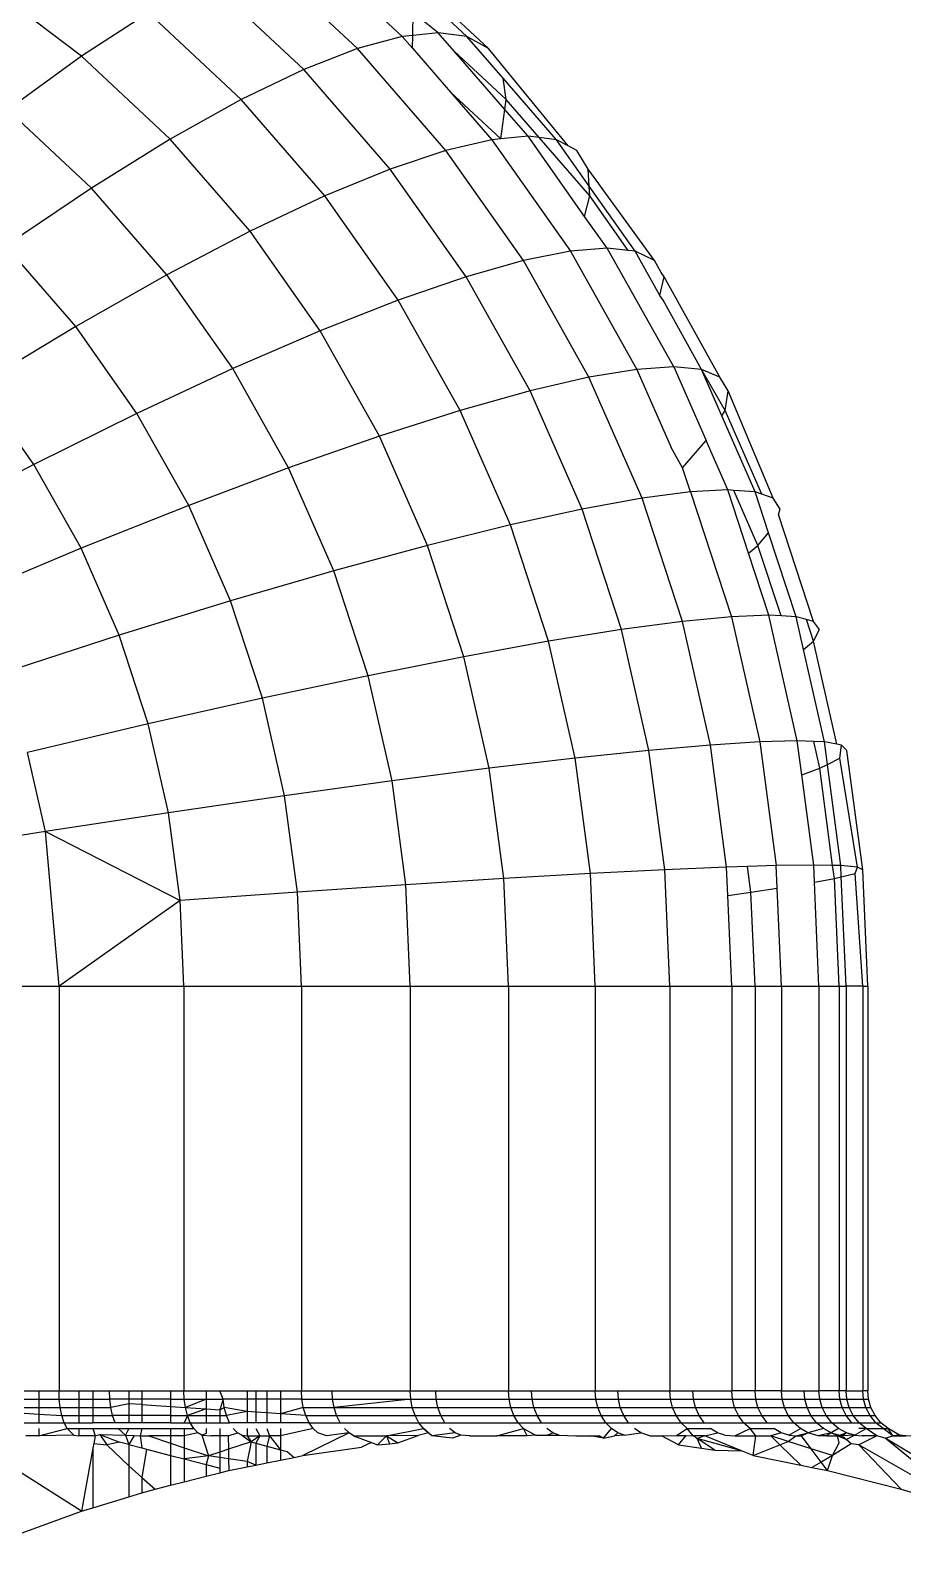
# Model space of a CAD drawing. Header units: millimetres. Extents: x 153 to 4750, y 92 to 3343.
# Drawn here: x 867.73 to 872.57, y 1085.9 to 1094.43 of the extents above; entities that cross this region are included whole.
import ezdxf

# ---------------------------------------------------------------- set-up
doc = ezdxf.new("R2010")
doc.units = ezdxf.units.MM

msp = doc.modelspace()

# ---------------------------------------------------------------- linework, layer by layer
for p, q in [((869.5429, 1094.3304), (868.997, 1094.841)), ((869.3022, 1094.8555), (869.7919, 1094.3974)), ((870.2711, 1094.3304), (869.7252, 1094.841)), ((869.2445, 1094.2142), (868.7107, 1094.7135)), ((870.1514, 1094.3974), (869.8088, 1094.718)), ((868.0092, 1094.2878), (867.4757, 1094.6918)), ((868.3807, 1094.5294), (868.0092, 1094.2878)), ((868.8969, 1094.0465), (868.3807, 1094.5294)), ((869.8503, 1094.4037), (869.8538, 1094.5294)), ((869.9923, 1094.4189), (869.8538, 1094.5294)), ((869.7919, 1094.3974), (869.5429, 1094.3304)), ((869.8503, 1094.4037), (869.7919, 1094.3974)), ((869.7919, 1094.3974), (869.8484, 1094.3324)), ((869.8484, 1094.3324), (869.8503, 1094.4037)), ((869.9923, 1094.4189), (869.8503, 1094.4037)), ((870.1514, 1094.3974), (869.9923, 1094.4189)), ((870.0809, 1094.317), (869.9923, 1094.4189)), ((870.2711, 1094.3304), (870.1514, 1094.3974)), ((870.3526, 1094.1659), (870.1514, 1094.3974)), ((868.0092, 1094.2878), (867.5996, 1093.9891)), ((868.5023, 1093.8264), (868.0092, 1094.2878)), ((869.5429, 1094.3304), (869.2445, 1094.2142)), ((870.0351, 1093.7639), (869.5429, 1094.3304)), ((869.8484, 1094.3324), (870.0607, 1094.088)), ((870.3627, 1093.9926), (870.0809, 1094.317)), ((870.37, 1094.0465), (870.0809, 1094.317)), ((870.7144, 1093.7897), (870.2711, 1094.3304)), ((869.2445, 1094.2142), (868.8969, 1094.0465)), ((869.7257, 1093.6603), (869.2445, 1094.2142)), ((870.37, 1094.0465), (870.3526, 1094.1659)), ((870.6499, 1093.8237), (870.3526, 1094.1659)), ((868.8969, 1094.0465), (868.5023, 1093.8264)), ((869.3623, 1093.5109), (868.8969, 1094.0465)), ((870.3406, 1093.8285), (870.0607, 1094.088)), ((870.0607, 1094.088), (870.2904, 1093.8237)), ((870.3627, 1093.9926), (870.37, 1094.0465)), ((870.5534, 1093.8355), (870.37, 1094.0465)), ((868.0643, 1093.5544), (867.5996, 1093.9891)), ((870.3406, 1093.8285), (870.3627, 1093.9926)), ((870.4928, 1093.8428), (870.3627, 1093.9926)), ((868.5023, 1093.8264), (868.0643, 1093.5544)), ((868.9469, 1093.3147), (868.5023, 1093.8264)), ((870.0351, 1093.7639), (869.7257, 1093.6603)), ((870.2904, 1093.8237), (870.0351, 1093.7639)), ((870.4661, 1093.1512), (870.0351, 1093.7639)), ((870.3406, 1093.8285), (870.2904, 1093.8237)), ((870.2904, 1093.8237), (870.7269, 1093.2031)), ((870.4928, 1093.8428), (870.3406, 1093.8285)), ((870.8062, 1093.3974), (870.4928, 1093.8428)), ((870.5534, 1093.8355), (870.4928, 1093.8428)), ((870.6499, 1093.8237), (870.5534, 1093.8355)), ((870.8354, 1093.5109), (870.5534, 1093.8355)), ((870.8323, 1093.5645), (870.6499, 1093.8237)), ((870.7144, 1093.7897), (870.6499, 1093.8237)), ((870.7632, 1093.7639), (870.7144, 1093.7897)), ((870.8268, 1093.6603), (870.7632, 1093.7639)), ((869.7257, 1093.6603), (869.3623, 1093.5109)), ((870.1471, 1093.0612), (869.7257, 1093.6603)), ((871.1943, 1093.1512), (870.8268, 1093.6603)), ((870.8323, 1093.5645), (870.8268, 1093.6603)), ((868.0643, 1093.5544), (867.5881, 1093.2328)), ((868.4832, 1093.0723), (868.0643, 1093.5544)), ((869.3623, 1093.5109), (868.9469, 1093.3147)), ((869.7699, 1092.9315), (869.3623, 1093.5109)), ((870.8062, 1093.3974), (870.8354, 1093.5109)), ((871.0865, 1093.2031), (870.8323, 1093.5645)), ((870.8354, 1093.5109), (870.8323, 1093.5645)), ((871.0491, 1093.2071), (870.8354, 1093.5109)), ((870.9312, 1093.2197), (870.8062, 1093.3974)), ((868.9469, 1093.3147), (868.4832, 1093.0723)), ((869.3363, 1092.7612), (868.9469, 1093.3147)), ((867.9767, 1092.7856), (867.5881, 1093.2328)), ((870.7269, 1093.2031), (870.4661, 1093.1512)), ((870.9312, 1093.2197), (870.7269, 1093.2031)), ((870.7269, 1093.2031), (871.0961, 1092.5464)), ((871.3019, 1092.5603), (870.9312, 1093.2197)), ((871.0491, 1093.2071), (870.9312, 1093.2197)), ((871.0865, 1093.2031), (871.0491, 1093.2071)), ((871.1943, 1093.1512), (871.0865, 1093.2031)), ((871.2243, 1092.958), (871.0865, 1093.2031)), ((870.4661, 1093.1512), (870.1471, 1093.0612)), ((870.8306, 1092.5028), (870.4661, 1093.1512)), ((871.2313, 1093.0852), (871.1943, 1093.1512)), ((871.2482, 1093.0612), (871.2313, 1093.0852)), ((868.4832, 1093.0723), (867.9767, 1092.7856)), ((868.8501, 1092.5507), (868.4832, 1093.0723)), ((870.1471, 1093.0612), (869.7699, 1092.9315)), ((870.5035, 1092.4273), (870.1471, 1093.0612)), ((871.2243, 1092.958), (871.2482, 1093.0612)), ((871.5588, 1092.5028), (871.2482, 1093.0612)), ((869.7699, 1092.9315), (869.3363, 1092.7612)), ((870.1146, 1092.3185), (869.7699, 1092.9315)), ((871.2429, 1092.9315), (871.2243, 1092.958)), ((871.4557, 1092.5464), (871.2429, 1092.9315)), ((867.9767, 1092.7856), (867.4344, 1092.4583)), ((868.317, 1092.3018), (867.9767, 1092.7856)), ((869.3363, 1092.7612), (868.8501, 1092.5507)), ((869.6656, 1092.1755), (869.3363, 1092.7612)), ((868.8501, 1092.5507), (868.317, 1092.3018)), ((869.1604, 1091.9988), (868.8501, 1092.5507)), ((870.8306, 1092.5028), (870.5035, 1092.4273)), ((871.0961, 1092.5464), (870.8306, 1092.5028)), ((871.1256, 1091.8302), (870.8306, 1092.5028)), ((871.3019, 1092.5603), (871.0961, 1092.5464)), ((871.0961, 1092.5464), (871.287, 1092.1113)), ((871.4557, 1092.5464), (871.3019, 1092.5603)), ((871.3019, 1092.5603), (871.4817, 1092.1503)), ((871.5588, 1092.5028), (871.4557, 1092.5464)), ((871.5693, 1092.2873), (871.4557, 1092.5464)), ((871.5876, 1092.3185), (871.4557, 1092.5464)), ((871.6046, 1092.4273), (871.5588, 1092.5028)), ((867.7443, 1092.0176), (867.4344, 1092.4583)), ((870.5035, 1092.4273), (870.1146, 1092.3185)), ((870.7919, 1091.7697), (870.5035, 1092.4273)), ((871.5876, 1092.3185), (871.6046, 1092.4273)), ((871.8538, 1091.8302), (871.6046, 1092.4273)), ((870.1146, 1092.3185), (869.6656, 1092.1755)), ((870.3935, 1091.6825), (870.1146, 1092.3185)), ((871.5693, 1092.2873), (871.5876, 1092.3185)), ((871.7923, 1091.8519), (871.5876, 1092.3185)), ((868.317, 1092.3018), (867.7443, 1092.0176)), ((868.6048, 1091.7899), (868.317, 1092.3018)), ((871.7545, 1091.8651), (871.5693, 1092.2873)), ((869.6656, 1092.1755), (869.1604, 1091.9988)), ((869.9321, 1091.5679), (869.6656, 1092.1755)), ((871.3502, 1091.9988), (871.4817, 1092.1503)), ((871.6019, 1091.8763), (871.4817, 1092.1503)), ((871.3502, 1091.9988), (871.287, 1092.1113)), ((867.7443, 1092.0176), (867.1411, 1091.7024)), ((868.0065, 1091.5514), (867.7443, 1092.0176)), ((869.1604, 1091.9988), (868.6048, 1091.7899)), ((869.4115, 1091.4263), (869.1604, 1091.9988)), ((871.3949, 1091.8651), (871.3502, 1091.9988)), ((871.1256, 1091.8302), (870.7919, 1091.7697)), ((871.3949, 1091.8651), (871.1256, 1091.8302)), ((871.3503, 1091.1448), (871.1256, 1091.8302)), ((871.6019, 1091.8763), (871.3949, 1091.8651)), ((871.3949, 1091.8651), (871.6225, 1091.1709)), ((871.7175, 1091.5238), (871.6019, 1091.8763)), ((871.6359, 1091.8738), (871.6019, 1091.8763)), ((871.7701, 1091.5679), (871.6359, 1091.8738)), ((871.7545, 1091.8651), (871.6359, 1091.8738)), ((871.829, 1091.6379), (871.7545, 1091.8651)), ((871.7923, 1091.8519), (871.7545, 1091.8651)), ((871.8538, 1091.8302), (871.7923, 1091.8519)), ((871.893, 1091.7697), (871.8538, 1091.8302)), ((868.6048, 1091.7899), (868.0065, 1091.5514)), ((868.8377, 1091.2589), (868.6048, 1091.7899)), ((870.7919, 1091.7697), (870.3935, 1091.6825)), ((871.0116, 1091.0996), (870.7919, 1091.7697)), ((871.8837, 1091.739), (871.893, 1091.7697)), ((872.0785, 1091.1448), (871.8837, 1091.739)), ((870.3935, 1091.6825), (869.9321, 1091.5679)), ((870.606, 1091.0344), (870.3935, 1091.6825)), ((871.7701, 1091.5679), (871.829, 1091.6379)), ((871.9821, 1091.1709), (871.829, 1091.6379)), ((868.0065, 1091.5514), (867.3748, 1091.2868)), ((868.2186, 1091.0677), (868.0065, 1091.5514)), ((869.9321, 1091.5679), (869.4115, 1091.4263)), ((870.1351, 1090.9487), (869.9321, 1091.5679)), ((871.7175, 1091.5238), (871.7701, 1091.5679)), ((871.8987, 1091.1755), (871.7701, 1091.5679)), ((871.8304, 1091.1793), (871.7175, 1091.5238)), ((869.4115, 1091.4263), (868.8377, 1091.2589)), ((869.6027, 1090.8429), (869.4115, 1091.4263)), ((868.8377, 1091.2589), (868.2186, 1091.0677)), ((869.0151, 1090.7177), (868.8377, 1091.2589)), ((871.3503, 1091.1448), (871.0116, 1091.0996)), ((871.6225, 1091.1709), (871.3503, 1091.1448)), ((871.506, 1090.4575), (871.3503, 1091.1448)), ((871.8304, 1091.1793), (871.6225, 1091.1709)), ((871.6225, 1091.1709), (871.7802, 1090.4748)), ((871.9887, 1090.4803), (871.8304, 1091.1793)), ((871.8987, 1091.1755), (871.8304, 1091.1793)), ((871.9821, 1091.1709), (871.8987, 1091.1755)), ((872.0232, 1090.9893), (871.9821, 1091.1709)), ((872.0393, 1091.1554), (871.9821, 1091.1709)), ((872.079, 1091.0344), (872.0393, 1091.1554)), ((872.0785, 1091.1448), (872.0393, 1091.1554)), ((872.1127, 1091.0996), (872.0785, 1091.1448)), ((868.2186, 1091.0677), (867.5639, 1090.8557)), ((868.3802, 1090.5748), (868.2186, 1091.0677)), ((870.606, 1091.0344), (870.1351, 1090.9487)), ((871.0116, 1091.0996), (870.606, 1091.0344)), ((870.7532, 1090.3845), (870.606, 1091.0344)), ((871.1638, 1090.4276), (871.0116, 1091.0996)), ((872.0232, 1090.9893), (872.079, 1091.0344)), ((872.079, 1091.0344), (872.1127, 1091.0996)), ((872.2086, 1090.4622), (872.079, 1091.0344)), ((870.1351, 1090.9487), (869.6027, 1090.8429)), ((870.2757, 1090.3279), (870.1351, 1090.9487)), ((872.1398, 1090.4748), (872.0232, 1090.9893)), ((869.6027, 1090.8429), (869.0151, 1090.7177)), ((869.7353, 1090.2579), (869.6027, 1090.8429)), ((869.0151, 1090.7177), (868.3802, 1090.5748)), ((869.138, 1090.1751), (869.0151, 1090.7177)), ((868.3802, 1090.5748), (867.7079, 1090.4163)), ((868.4922, 1090.0806), (868.3802, 1090.5748)), ((871.506, 1090.4575), (871.1638, 1090.4276)), ((871.7802, 1090.4748), (871.506, 1090.4575)), ((871.5959, 1089.7783), (871.506, 1090.4575)), ((871.9887, 1090.4803), (871.7802, 1090.4748)), ((871.7802, 1090.4748), (871.8712, 1089.7868)), ((872.0138, 1090.2908), (871.9887, 1090.4803)), ((872.0799, 1090.477), (871.9887, 1090.4803)), ((872.1137, 1090.3279), (872.0799, 1090.477)), ((872.1398, 1090.4748), (872.0799, 1090.477)), ((872.1564, 1090.3493), (872.1398, 1090.4748)), ((872.2086, 1090.4622), (872.1398, 1090.4748)), ((872.2342, 1090.4575), (872.2086, 1090.4622)), ((872.2262, 1090.3845), (872.2342, 1090.4575)), ((872.2649, 1090.4276), (872.2342, 1090.4575)), ((867.8077, 1089.9758), (867.7079, 1090.4163)), ((870.7532, 1090.3845), (870.2757, 1090.3279)), ((871.1638, 1090.4276), (870.7532, 1090.3845)), ((870.8382, 1089.7422), (870.7532, 1090.3845)), ((871.2517, 1089.7635), (871.1638, 1090.4276)), ((872.1564, 1090.3493), (872.2262, 1090.3845)), ((872.3241, 1089.7783), (872.2262, 1090.3845)), ((872.3528, 1089.7635), (872.2649, 1090.4276)), ((870.2757, 1090.3279), (869.7353, 1090.2579)), ((870.3569, 1089.7142), (870.2757, 1090.3279)), ((872.0138, 1090.2908), (872.1137, 1090.3279)), ((872.0802, 1089.7895), (872.0138, 1090.2908)), ((872.1137, 1090.3279), (872.1564, 1090.3493)), ((872.1852, 1089.7876), (872.1137, 1090.3279)), ((872.2308, 1089.7868), (872.1564, 1090.3493)), ((869.7353, 1090.2579), (869.138, 1090.1751)), ((869.8118, 1089.6797), (869.7353, 1090.2579)), ((869.138, 1090.1751), (868.4922, 1090.0806)), ((869.209, 1089.6388), (869.138, 1090.1751)), ((868.4922, 1090.0806), (867.8077, 1089.9758)), ((868.5568, 1089.5921), (868.4922, 1090.0806)), ((867.8077, 1089.9758), (867.0958, 1089.8624)), ((867.8077, 1089.9758), (868.5568, 1089.5921)), ((867.8837, 1089.1156), (867.8077, 1089.9758)), ((871.2517, 1089.7635), (870.8382, 1089.7422)), ((871.5959, 1089.7783), (871.2517, 1089.7635)), ((871.2798, 1089.1156), (871.2517, 1089.7635)), ((871.7124, 1089.7819), (871.5959, 1089.7783)), ((871.6027, 1089.6214), (871.5959, 1089.7783)), ((871.8712, 1089.7868), (871.7124, 1089.7819)), ((871.7313, 1089.6388), (871.7124, 1089.7819)), ((872.0802, 1089.7895), (871.8712, 1089.7868)), ((871.8767, 1089.6608), (871.8712, 1089.7868)), ((872.0843, 1089.6944), (872.0802, 1089.7895)), ((872.1852, 1089.7876), (872.0802, 1089.7895)), ((872.2308, 1089.7868), (872.1852, 1089.7876)), ((872.1949, 1089.7142), (872.1852, 1089.7876)), ((872.3241, 1089.7783), (872.2308, 1089.7868)), ((872.2336, 1089.7235), (872.2308, 1089.7868)), ((872.3112, 1089.7422), (872.3241, 1089.7783)), ((872.3528, 1089.7635), (872.3241, 1089.7783)), ((872.3809, 1089.1156), (872.3528, 1089.7635)), ((869.8118, 1089.6797), (869.209, 1089.6388)), ((870.3569, 1089.7142), (869.8118, 1089.6797)), ((869.8363, 1089.1156), (869.8118, 1089.6797)), ((870.8382, 1089.7422), (870.3569, 1089.7142)), ((870.3829, 1089.1156), (870.3569, 1089.7142)), ((870.8654, 1089.1156), (870.8382, 1089.7422)), ((872.0843, 1089.6944), (872.1949, 1089.7142)), ((872.1094, 1089.1156), (872.0843, 1089.6944)), ((872.1949, 1089.7142), (872.2336, 1089.7235)), ((872.2209, 1089.1156), (872.1949, 1089.7142)), ((872.2336, 1089.7235), (872.3112, 1089.7422)), ((872.2599, 1089.1156), (872.2336, 1089.7235)), ((872.3528, 1089.1156), (872.3112, 1089.7422)), ((868.5568, 1089.5921), (867.8837, 1089.1156)), ((869.209, 1089.6388), (868.5568, 1089.5921)), ((868.5775, 1089.1156), (868.5568, 1089.5921)), ((869.2317, 1089.1156), (869.209, 1089.6388)), ((871.6027, 1089.6214), (871.7313, 1089.6388)), ((871.6246, 1089.1156), (871.6027, 1089.6214)), ((871.7313, 1089.6388), (871.8767, 1089.6608)), ((871.754, 1089.1156), (871.7313, 1089.6388)), ((871.9004, 1089.1156), (871.8767, 1089.6608)), ((867.1618, 1089.1156), (867.8837, 1089.1156)), ((867.8837, 1089.1156), (868.5775, 1089.1156)), ((867.8837, 1089.1156), (867.8837, 1086.8656)), ((868.5775, 1089.1156), (869.2317, 1089.1156)), ((868.5775, 1089.1156), (868.5775, 1086.8656)), ((869.2317, 1089.1156), (869.8363, 1089.1156)), ((869.2317, 1089.1156), (869.2317, 1086.8656)), ((869.8363, 1089.1156), (870.3829, 1089.1156)), ((869.8363, 1089.1156), (869.8363, 1086.8656)), ((870.3829, 1089.1156), (870.8654, 1089.1156)), ((870.3829, 1089.1156), (870.3829, 1086.8656)), ((870.8654, 1089.1156), (871.2798, 1089.1156)), ((870.8654, 1089.1156), (870.8654, 1086.8656)), ((871.2798, 1089.1156), (871.6246, 1089.1156)), ((871.2798, 1089.1156), (871.2798, 1086.8656)), ((871.6246, 1089.1156), (871.754, 1089.1156)), ((871.6246, 1089.1156), (871.6246, 1086.8656)), ((871.754, 1089.1156), (871.754, 1086.8656)), ((871.754, 1089.1156), (871.9004, 1089.1156)), ((871.9004, 1089.1156), (872.1094, 1089.1156)), ((871.9004, 1089.1156), (871.9004, 1086.8656)), ((872.1094, 1089.1156), (872.2209, 1089.1156)), ((872.1094, 1089.1156), (872.1094, 1086.8656)), ((872.2209, 1089.1156), (872.2209, 1086.8656)), ((872.2209, 1089.1156), (872.2599, 1089.1156)), ((872.3528, 1089.1156), (872.2599, 1089.1156)), ((872.2599, 1089.1156), (872.2599, 1086.8656)), ((872.3528, 1089.1156), (872.3809, 1089.1156)), ((872.3528, 1089.1156), (872.3528, 1086.8656)), ((872.3809, 1089.1156), (872.3809, 1086.8656)), ((867.6891, 1086.8656), (867.7718, 1086.8656)), ((867.7718, 1086.8656), (867.8837, 1086.8656)), ((867.7718, 1086.8656), (867.7718, 1086.8201)), ((867.8854, 1086.8201), (867.8837, 1086.8656)), ((867.8837, 1086.8656), (867.9942, 1086.8656)), ((867.9942, 1086.8656), (868.0716, 1086.8656)), ((867.9942, 1086.8656), (867.9942, 1086.8201)), ((868.0716, 1086.8656), (868.0716, 1086.8201)), ((868.0716, 1086.8656), (868.164, 1086.8656)), ((868.1658, 1086.8201), (868.164, 1086.8656)), ((868.164, 1086.8656), (868.2723, 1086.8656)), ((868.2723, 1086.8656), (868.2723, 1086.7944)), ((868.2723, 1086.8656), (868.3449, 1086.8656)), ((868.3449, 1086.8656), (868.3449, 1086.7896)), ((868.3449, 1086.8656), (868.5029, 1086.8656)), ((868.5029, 1086.8656), (868.5775, 1086.8656)), ((868.5029, 1086.8656), (868.5029, 1086.8201)), ((868.5795, 1086.8201), (868.5775, 1086.8656)), ((868.5775, 1086.8656), (868.7025, 1086.8656)), ((868.7025, 1086.8656), (868.7025, 1086.8201)), ((868.7025, 1086.8656), (868.777, 1086.8656)), ((868.7959, 1086.8201), (868.777, 1086.8656)), ((868.777, 1086.8656), (868.93, 1086.8656)), ((868.93, 1086.8656), (868.93, 1086.8201)), ((868.93, 1086.8656), (868.9772, 1086.8656)), ((868.9772, 1086.8656), (868.9772, 1086.8201)), ((868.9772, 1086.8656), (869.039, 1086.8656)), ((869.039, 1086.8656), (869.039, 1086.8201)), ((869.039, 1086.8656), (869.1151, 1086.8656)), ((869.1151, 1086.8656), (869.1151, 1086.8201)), ((869.1151, 1086.8656), (869.2317, 1086.8656)), ((869.2341, 1086.8201), (869.2317, 1086.8656)), ((869.2317, 1086.8656), (869.4023, 1086.8656)), ((869.4048, 1086.8201), (869.4023, 1086.8656)), ((869.4023, 1086.8656), (869.8363, 1086.8656)), ((869.839, 1086.8201), (869.8363, 1086.8656)), ((869.8363, 1086.8656), (869.9784, 1086.8656)), ((869.9813, 1086.8201), (869.9784, 1086.8656)), ((869.9784, 1086.8656), (870.3829, 1086.8656)), ((870.386, 1086.8201), (870.3829, 1086.8656)), ((870.3829, 1086.8656), (870.5113, 1086.8656)), ((870.5144, 1086.8201), (870.5113, 1086.8656)), ((870.5113, 1086.8656), (870.8654, 1086.8656)), ((870.8687, 1086.8201), (870.8654, 1086.8656)), ((870.8654, 1086.8656), (870.9905, 1086.8656)), ((870.9939, 1086.8201), (870.9905, 1086.8656)), ((870.9905, 1086.8656), (871.2798, 1086.8656)), ((871.2834, 1086.8201), (871.2798, 1086.8656)), ((871.2798, 1086.8656), (871.4072, 1086.8656)), ((871.4108, 1086.8201), (871.4072, 1086.8656)), ((871.4072, 1086.8656), (871.6246, 1086.8656)), ((871.754, 1086.8656), (871.6246, 1086.8656)), ((871.6284, 1086.8201), (871.6246, 1086.8656)), ((871.9004, 1086.8656), (871.754, 1086.8656)), ((871.7578, 1086.8201), (871.754, 1086.8656)), ((871.9043, 1086.8201), (871.9004, 1086.8656)), ((871.9004, 1086.8656), (872.0261, 1086.8656)), ((872.0301, 1086.8201), (872.0261, 1086.8656)), ((872.0261, 1086.8656), (872.1094, 1086.8656)), ((872.2209, 1086.8656), (872.1094, 1086.8656)), ((872.1134, 1086.8201), (872.1094, 1086.8656)), ((872.2599, 1086.8656), (872.2209, 1086.8656)), ((872.225, 1086.8201), (872.2209, 1086.8656)), ((872.2599, 1086.8656), (872.3528, 1086.8656)), ((872.2641, 1086.8201), (872.2599, 1086.8656)), ((872.3809, 1086.8656), (872.3528, 1086.8656)), ((872.357, 1086.8201), (872.3528, 1086.8656)), ((872.3851, 1086.8201), (872.3809, 1086.8656)), ((867.6891, 1086.8201), (867.7718, 1086.8201)), ((867.6891, 1086.7736), (867.7718, 1086.7736)), ((867.7718, 1086.8201), (867.7718, 1086.7736)), ((867.7718, 1086.8201), (867.8854, 1086.8201)), ((867.7718, 1086.7736), (867.7718, 1086.7366)), ((867.7718, 1086.7736), (867.8908, 1086.7736)), ((867.8908, 1086.7736), (867.8854, 1086.8201)), ((867.8854, 1086.8201), (867.9942, 1086.8201)), ((867.9001, 1086.7288), (867.8908, 1086.7736)), ((867.8908, 1086.7736), (867.9942, 1086.7736)), ((867.9942, 1086.8201), (867.9942, 1086.7736)), ((867.9942, 1086.8201), (868.0716, 1086.8201)), ((867.9942, 1086.7736), (867.9942, 1086.7288)), ((867.9942, 1086.7736), (868.0716, 1086.7736)), ((868.0716, 1086.8201), (868.0716, 1086.7736)), ((868.0716, 1086.8201), (868.1658, 1086.8201)), ((868.0716, 1086.7736), (868.0716, 1086.7288)), ((868.0716, 1086.7736), (868.1717, 1086.7736)), ((868.1717, 1086.7736), (868.1658, 1086.8201)), ((868.2723, 1086.8201), (868.1658, 1086.8201)), ((868.2723, 1086.7944), (868.1717, 1086.7736)), ((868.1818, 1086.7288), (868.1717, 1086.7736)), ((868.2723, 1086.8201), (868.2723, 1086.7944)), ((868.5029, 1086.8201), (868.2723, 1086.8201)), ((868.2723, 1086.7944), (868.2723, 1086.7288)), ((868.3449, 1086.7896), (868.2723, 1086.7944)), ((868.3449, 1086.7896), (868.3449, 1086.7288)), ((868.3449, 1086.7896), (868.5029, 1086.7791)), ((868.5029, 1086.8201), (868.5029, 1086.7791)), ((868.5029, 1086.8201), (868.5795, 1086.8201)), ((868.5029, 1086.7791), (868.5029, 1086.7288)), ((868.5029, 1086.7791), (868.5861, 1086.7736)), ((868.5861, 1086.7736), (868.5795, 1086.8201)), ((868.5795, 1086.8201), (868.7025, 1086.8201)), ((868.7025, 1086.8201), (868.5861, 1086.7736)), ((868.5976, 1086.7288), (868.5861, 1086.7736)), ((868.5861, 1086.7736), (868.7025, 1086.7658)), ((868.7025, 1086.8201), (868.7025, 1086.7658)), ((868.7025, 1086.8201), (868.7959, 1086.8201)), ((868.7959, 1086.8201), (868.777, 1086.7608)), ((868.777, 1086.7608), (868.8029, 1086.7736)), ((868.8029, 1086.7736), (868.7959, 1086.8201)), ((868.93, 1086.8201), (868.7959, 1086.8201)), ((868.815, 1086.7288), (868.8029, 1086.7736)), ((868.93, 1086.7506), (868.8029, 1086.7736)), ((868.93, 1086.8201), (868.93, 1086.7506)), ((868.9772, 1086.8201), (868.93, 1086.8201)), ((868.9772, 1086.8201), (868.9772, 1086.7474)), ((869.039, 1086.8201), (868.9772, 1086.8201)), ((869.1151, 1086.8201), (869.039, 1086.8201)), ((869.039, 1086.8201), (869.039, 1086.7433)), ((869.2341, 1086.8201), (869.1151, 1086.8201)), ((869.1151, 1086.8201), (869.1151, 1086.7382)), ((869.2419, 1086.7736), (869.1151, 1086.7382)), ((869.2419, 1086.7736), (869.2341, 1086.8201)), ((869.2341, 1086.8201), (869.4048, 1086.8201)), ((869.2553, 1086.7288), (869.2419, 1086.7736)), ((869.2419, 1086.7736), (869.4129, 1086.7736)), ((869.4129, 1086.7736), (869.4048, 1086.8201)), ((869.4048, 1086.8201), (869.839, 1086.8201)), ((869.839, 1086.8201), (869.4129, 1086.7736)), ((869.4268, 1086.7288), (869.4129, 1086.7736)), ((869.4129, 1086.7736), (869.8479, 1086.7736)), ((869.8479, 1086.7736), (869.839, 1086.8201)), ((869.839, 1086.8201), (869.9813, 1086.8201)), ((869.8632, 1086.7288), (869.8479, 1086.7736)), ((869.8479, 1086.7736), (869.9904, 1086.7736)), ((869.9904, 1086.7736), (869.9813, 1086.8201)), ((869.9813, 1086.8201), (870.386, 1086.8201)), ((870.0061, 1086.7288), (869.9904, 1086.7736)), ((869.9904, 1086.7736), (870.3958, 1086.7736)), ((870.3958, 1086.7736), (870.386, 1086.8201)), ((870.386, 1086.8201), (870.5144, 1086.8201)), ((870.4128, 1086.7288), (870.3958, 1086.7736)), ((870.3958, 1086.7736), (870.5245, 1086.7736)), ((870.5245, 1086.7736), (870.5144, 1086.8201)), ((870.5144, 1086.8201), (870.8687, 1086.8201)), ((870.5419, 1086.7288), (870.5245, 1086.7736)), ((870.5245, 1086.7736), (870.8794, 1086.7736)), ((870.8794, 1086.7736), (870.8687, 1086.8201)), ((870.8687, 1086.8201), (870.9939, 1086.8201)), ((870.8979, 1086.7288), (870.8794, 1086.7736)), ((870.8794, 1086.7736), (871.0048, 1086.7736)), ((871.0048, 1086.7736), (870.9939, 1086.8201)), ((870.9939, 1086.8201), (871.2834, 1086.8201)), ((871.0237, 1086.7288), (871.0048, 1086.7736)), ((871.0048, 1086.7736), (871.2948, 1086.7736)), ((871.2948, 1086.7736), (871.2834, 1086.8201)), ((871.2834, 1086.8201), (871.4108, 1086.8201)), ((871.3146, 1086.7288), (871.2948, 1086.7736)), ((871.2948, 1086.7736), (871.4224, 1086.7736)), ((871.4224, 1086.7736), (871.4108, 1086.8201)), ((871.4108, 1086.8201), (871.6284, 1086.8201)), ((871.4426, 1086.7288), (871.4224, 1086.7736)), ((871.4224, 1086.7736), (871.6404, 1086.7736)), ((871.6404, 1086.7736), (871.6284, 1086.8201)), ((871.6284, 1086.8201), (871.7578, 1086.8201)), ((871.6613, 1086.7288), (871.6404, 1086.7736)), ((871.6404, 1086.7736), (871.7701, 1086.7736)), ((871.7701, 1086.7736), (871.7578, 1086.8201)), ((871.7578, 1086.8201), (871.9043, 1086.8201)), ((871.7913, 1086.7288), (871.7701, 1086.7736)), ((871.7701, 1086.7736), (871.9168, 1086.7736)), ((871.9168, 1086.7736), (871.9043, 1086.8201)), ((871.9043, 1086.8201), (872.0301, 1086.8201)), ((871.9385, 1086.7288), (871.9168, 1086.7736)), ((871.9168, 1086.7736), (872.0428, 1086.7736)), ((872.0428, 1086.7736), (872.0301, 1086.8201)), ((872.0301, 1086.8201), (872.1134, 1086.8201)), ((872.0649, 1086.7288), (872.0428, 1086.7736)), ((872.0428, 1086.7736), (872.1263, 1086.7736)), ((872.1263, 1086.7736), (872.1134, 1086.8201)), ((872.1134, 1086.8201), (872.225, 1086.8201)), ((872.1487, 1086.7288), (872.1263, 1086.7736)), ((872.1263, 1086.7736), (872.2381, 1086.7736)), ((872.2381, 1086.7736), (872.225, 1086.8201)), ((872.225, 1086.8201), (872.2641, 1086.8201)), ((872.2608, 1086.7288), (872.2381, 1086.7736)), ((872.2381, 1086.7736), (872.2772, 1086.7736)), ((872.2641, 1086.8201), (872.357, 1086.8201)), ((872.2772, 1086.7736), (872.2641, 1086.8201)), ((872.3, 1086.7288), (872.2772, 1086.7736)), ((872.2772, 1086.7736), (872.3703, 1086.7736)), ((872.357, 1086.8201), (872.3851, 1086.8201)), ((872.3703, 1086.7736), (872.357, 1086.8201)), ((872.3934, 1086.7288), (872.3703, 1086.7736)), ((872.3703, 1086.7736), (872.3985, 1086.7736)), ((872.3985, 1086.7736), (872.3851, 1086.8201)), ((872.4217, 1086.7288), (872.3985, 1086.7736)), ((867.6891, 1086.7417), (867.7718, 1086.7366)), ((867.6891, 1086.6888), (867.7718, 1086.6888)), ((867.7718, 1086.7366), (867.7718, 1086.6888)), ((867.7718, 1086.7366), (867.9001, 1086.7288)), ((867.7718, 1086.6888), (867.9131, 1086.6888)), ((867.9131, 1086.6888), (867.9001, 1086.7288)), ((867.9001, 1086.7288), (867.9942, 1086.7288)), ((867.9291, 1086.6564), (867.9131, 1086.6888)), ((867.9131, 1086.6888), (867.9942, 1086.6888)), ((867.9942, 1086.7288), (867.9942, 1086.6888)), ((867.9942, 1086.7288), (868.0716, 1086.7288)), ((867.9942, 1086.6888), (868.0716, 1086.6888)), ((868.0716, 1086.7288), (868.0716, 1086.6888)), ((868.0716, 1086.7288), (868.1818, 1086.7288)), ((868.196, 1086.6888), (868.0716, 1086.6888)), ((868.196, 1086.6888), (868.1818, 1086.7288)), ((868.2723, 1086.7288), (868.1818, 1086.7288)), ((868.2723, 1086.6888), (868.196, 1086.6888)), ((868.2723, 1086.7288), (868.2723, 1086.6888)), ((868.3449, 1086.7288), (868.2723, 1086.7288)), ((868.3449, 1086.6888), (868.2723, 1086.6888)), ((868.3449, 1086.7288), (868.3449, 1086.6888)), ((868.5029, 1086.7288), (868.3449, 1086.7288)), ((868.5029, 1086.6888), (868.3449, 1086.6888)), ((868.5029, 1086.7288), (868.5029, 1086.6888)), ((868.5029, 1086.7288), (868.5976, 1086.7288)), ((868.5029, 1086.6888), (868.5793, 1086.6888)), ((868.5976, 1086.7288), (868.5793, 1086.6888)), ((868.5793, 1086.6888), (868.6136, 1086.6888)), ((868.7025, 1086.7658), (868.5976, 1086.7288)), ((868.6136, 1086.6888), (868.5976, 1086.7288)), ((868.5976, 1086.7288), (868.7025, 1086.7288)), ((868.6333, 1086.6564), (868.6136, 1086.6888)), ((868.6136, 1086.6888), (868.7025, 1086.6888)), ((868.7025, 1086.7658), (868.777, 1086.7608)), ((868.7025, 1086.7658), (868.7025, 1086.7288)), ((868.7025, 1086.7288), (868.7025, 1086.6888)), ((868.7025, 1086.7288), (868.815, 1086.7288)), ((868.7025, 1086.6888), (868.777, 1086.6888)), ((868.777, 1086.7608), (868.777, 1086.6888)), ((868.777, 1086.6888), (868.832, 1086.6888)), ((868.93, 1086.7506), (868.815, 1086.7288)), ((868.832, 1086.6888), (868.815, 1086.7288)), ((868.93, 1086.6888), (868.832, 1086.6888)), ((868.93, 1086.7506), (868.93, 1086.6888)), ((868.9772, 1086.7474), (868.93, 1086.7506)), ((868.9772, 1086.6888), (868.93, 1086.6888)), ((868.9772, 1086.7474), (868.9772, 1086.6888)), ((869.039, 1086.7433), (868.9772, 1086.7474)), ((869.039, 1086.6888), (868.9772, 1086.6888)), ((869.039, 1086.7433), (869.039, 1086.6888)), ((869.1151, 1086.7382), (869.039, 1086.7433)), ((869.1151, 1086.6888), (869.039, 1086.6888)), ((869.1151, 1086.7382), (869.1151, 1086.6888)), ((869.2553, 1086.7288), (869.1151, 1086.7382)), ((869.2742, 1086.6888), (869.1151, 1086.6888)), ((869.2742, 1086.6888), (869.2553, 1086.7288)), ((869.2553, 1086.7288), (869.4268, 1086.7288)), ((869.2973, 1086.6564), (869.2742, 1086.6888)), ((869.2742, 1086.6888), (869.4464, 1086.6888)), ((869.4464, 1086.6888), (869.4268, 1086.7288)), ((869.4268, 1086.7288), (869.8632, 1086.7288)), ((869.4464, 1086.6888), (869.8846, 1086.6888)), ((869.8846, 1086.6888), (869.8632, 1086.7288)), ((869.8632, 1086.7288), (870.0061, 1086.7288)), ((869.9111, 1086.6564), (869.8846, 1086.6888)), ((869.8846, 1086.6888), (870.0282, 1086.6888)), ((870.0282, 1086.6888), (870.0061, 1086.7288)), ((870.0061, 1086.7288), (870.4128, 1086.7288)), ((870.0282, 1086.6888), (870.4366, 1086.6888)), ((870.4366, 1086.6888), (870.4128, 1086.7288)), ((870.4128, 1086.7288), (870.5419, 1086.7288)), ((870.4659, 1086.6564), (870.4366, 1086.6888)), ((870.4366, 1086.6888), (870.5663, 1086.6888)), ((870.5663, 1086.6888), (870.5419, 1086.7288)), ((870.5419, 1086.7288), (870.8979, 1086.7288)), ((870.5663, 1086.6888), (870.9238, 1086.6888)), ((870.9238, 1086.6888), (870.8979, 1086.7288)), ((870.8979, 1086.7288), (871.0237, 1086.7288)), ((870.9557, 1086.6564), (870.9238, 1086.6888)), ((870.9238, 1086.6888), (871.0502, 1086.6888)), ((871.0502, 1086.6888), (871.0237, 1086.7288)), ((871.0237, 1086.7288), (871.3146, 1086.7288)), ((871.0502, 1086.6888), (871.3423, 1086.6888)), ((871.3423, 1086.6888), (871.3146, 1086.7288)), ((871.3146, 1086.7288), (871.4426, 1086.7288)), ((871.3764, 1086.6564), (871.3423, 1086.6888)), ((871.3423, 1086.6888), (871.4709, 1086.6888)), ((871.4709, 1086.6888), (871.4426, 1086.7288)), ((871.4426, 1086.7288), (871.6613, 1086.7288)), ((871.4709, 1086.6888), (871.6905, 1086.6888)), ((871.6905, 1086.6888), (871.6613, 1086.7288)), ((871.6613, 1086.7288), (871.7913, 1086.7288)), ((871.7264, 1086.6564), (871.6905, 1086.6888)), ((871.6905, 1086.6888), (871.8211, 1086.6888)), ((871.8211, 1086.6888), (871.7913, 1086.7288)), ((871.7913, 1086.7288), (871.9385, 1086.7288)), ((871.8211, 1086.6888), (871.9689, 1086.6888)), ((871.9689, 1086.6888), (871.9385, 1086.7288)), ((871.9385, 1086.7288), (872.0649, 1086.7288)), ((872.0063, 1086.6564), (871.9689, 1086.6888)), ((871.9689, 1086.6888), (872.0958, 1086.6888)), ((872.0958, 1086.6888), (872.0649, 1086.7288)), ((872.0649, 1086.7288), (872.1487, 1086.7288)), ((872.1339, 1086.6564), (872.0958, 1086.6888)), ((872.0958, 1086.6888), (872.18, 1086.6888)), ((872.18, 1086.6888), (872.1487, 1086.7288)), ((872.1487, 1086.7288), (872.2608, 1086.7288)), ((872.2185, 1086.6564), (872.18, 1086.6888)), ((872.18, 1086.6888), (872.2926, 1086.6888)), ((872.2926, 1086.6888), (872.2608, 1086.7288)), ((872.2608, 1086.7288), (872.3, 1086.7288)), ((872.2926, 1086.6888), (872.332, 1086.6888)), ((872.332, 1086.6888), (872.3, 1086.7288)), ((872.3, 1086.7288), (872.3934, 1086.7288)), ((872.332, 1086.6888), (872.4258, 1086.6888)), ((872.3713, 1086.6564), (872.332, 1086.6888)), ((872.4258, 1086.6888), (872.3934, 1086.7288)), ((872.3934, 1086.7288), (872.4217, 1086.7288)), ((872.4542, 1086.6888), (872.4217, 1086.7288)), ((872.4656, 1086.6564), (872.4258, 1086.6888)), ((872.4258, 1086.6888), (872.4542, 1086.6888)), ((872.4941, 1086.6564), (872.4542, 1086.6888)), ((868.0095, 1086.1973), (867.3489, 1086.6156)), ((867.7718, 1086.6156), (867.6997, 1086.6156)), ((867.7718, 1086.6564), (867.7718, 1086.6156)), ((867.7718, 1086.6156), (867.9291, 1086.6564)), ((867.9656, 1086.6198), (867.7718, 1086.6156)), ((867.9656, 1086.6198), (867.9291, 1086.6564)), ((867.9291, 1086.6564), (867.9942, 1086.6564)), ((867.9656, 1086.6198), (867.9942, 1086.6156)), ((867.9942, 1086.6564), (867.9942, 1086.6156)), ((867.9942, 1086.6564), (868.0716, 1086.6564)), ((868.0839, 1086.6156), (867.9942, 1086.6156)), ((868.0716, 1086.6564), (868.0839, 1086.6156)), ((868.0716, 1086.6564), (868.2135, 1086.6564)), ((868.0839, 1086.6156), (868.0764, 1086.5735)), ((868.0839, 1086.6156), (868.1112, 1086.6226)), ((868.1112, 1086.6226), (868.2535, 1086.6198)), ((868.1112, 1086.6226), (868.1488, 1086.5654)), ((868.1112, 1086.6226), (868.2194, 1086.5806)), ((868.2535, 1086.6198), (868.2135, 1086.6564)), ((868.2135, 1086.6564), (868.2723, 1086.6564)), ((868.2723, 1086.6564), (868.2535, 1086.6198)), ((868.2535, 1086.6198), (868.3016, 1086.6173)), ((868.2535, 1086.6198), (868.2723, 1086.5669)), ((868.2723, 1086.6564), (868.3449, 1086.6564)), ((868.3016, 1086.6173), (868.2723, 1086.5669)), ((868.3016, 1086.6173), (868.3343, 1086.6156)), ((868.3449, 1086.6564), (868.3343, 1086.6156)), ((868.3343, 1086.6156), (868.3828, 1086.6156)), ((868.3343, 1086.6156), (868.3449, 1086.5481)), ((868.3449, 1086.6564), (868.5029, 1086.6564)), ((868.5029, 1086.6156), (868.3828, 1086.6156)), ((868.3828, 1086.6156), (868.5029, 1086.5753)), ((868.5029, 1086.6564), (868.5029, 1086.6156)), ((868.5029, 1086.6564), (868.5793, 1086.6564)), ((868.5029, 1086.6156), (868.5029, 1086.5753)), ((868.5793, 1086.6156), (868.5029, 1086.6156)), ((868.5793, 1086.6564), (868.5793, 1086.6156)), ((868.5793, 1086.6564), (868.6333, 1086.6564)), ((868.6553, 1086.6331), (868.5793, 1086.6156)), ((868.5793, 1086.6156), (868.5793, 1086.5498)), ((868.6553, 1086.6331), (868.6333, 1086.6564)), ((868.6783, 1086.6198), (868.6553, 1086.6331)), ((868.7025, 1086.6294), (868.6783, 1086.6198)), ((868.6783, 1086.6198), (868.7314, 1086.6156)), ((868.6783, 1086.6198), (868.7141, 1086.5045)), ((868.7025, 1086.6564), (868.7025, 1086.6294)), ((868.777, 1086.6156), (868.7314, 1086.6156)), ((868.777, 1086.6564), (868.777, 1086.6156)), ((868.8239, 1086.6156), (868.777, 1086.6156)), ((868.777, 1086.6156), (868.777, 1086.5251)), ((868.8239, 1086.6156), (868.8762, 1086.6331)), ((868.8239, 1086.6156), (868.8254, 1086.5409)), ((868.8762, 1086.6331), (868.8528, 1086.6564)), ((868.9005, 1086.6198), (868.8762, 1086.6331)), ((868.9005, 1086.6198), (868.93, 1086.6156)), ((868.9005, 1086.6198), (868.9514, 1086.5819)), ((868.93, 1086.6564), (868.93, 1086.6156)), ((868.93, 1086.6156), (868.9996, 1086.6156)), ((868.93, 1086.6156), (868.9514, 1086.5819)), ((868.9996, 1086.6156), (868.9514, 1086.5819)), ((868.9772, 1086.6564), (868.9996, 1086.6156)), ((868.9996, 1086.6156), (868.9772, 1086.5751)), ((868.9996, 1086.6156), (869.0546, 1086.6156)), ((869.039, 1086.6564), (869.0546, 1086.6156)), ((869.0546, 1086.6156), (869.039, 1086.5588)), ((869.1151, 1086.6156), (869.0546, 1086.6156)), ((869.0546, 1086.6156), (869.1151, 1086.5387)), ((869.1151, 1086.6564), (869.1151, 1086.6156)), ((869.2973, 1086.6564), (869.1151, 1086.6156)), ((869.1151, 1086.6156), (869.1151, 1086.5387)), ((869.4975, 1086.6331), (869.2402, 1086.5057)), ((869.3233, 1086.6331), (869.2973, 1086.6564)), ((869.3709, 1086.6156), (869.3233, 1086.6331)), ((869.4975, 1086.6331), (869.3709, 1086.6156)), ((869.4975, 1086.6331), (869.4705, 1086.6564)), ((869.5217, 1086.6156), (869.4975, 1086.6331)), ((869.5217, 1086.6156), (869.6215, 1086.5784)), ((869.5217, 1086.6156), (869.7037, 1086.6156)), ((869.7037, 1086.6156), (869.6548, 1086.566)), ((869.7037, 1086.6156), (869.9111, 1086.6564)), ((869.8801, 1086.6177), (869.7037, 1086.6156)), ((869.7037, 1086.6156), (869.7221, 1086.572)), ((869.7037, 1086.6156), (869.7673, 1086.576)), ((869.7673, 1086.576), (869.8801, 1086.6177)), ((869.9373, 1086.6331), (869.8801, 1086.6177)), ((869.9572, 1086.6156), (869.9111, 1086.6564)), ((869.9111, 1086.6564), (869.9373, 1086.6331)), ((869.9373, 1086.6331), (869.9572, 1086.6156)), ((870.0858, 1086.6331), (869.9572, 1086.6156)), ((870.0717, 1086.603), (869.9572, 1086.6156)), ((870.0858, 1086.6331), (870.0554, 1086.6564)), ((870.1174, 1086.6198), (870.0717, 1086.603)), ((870.1174, 1086.6198), (870.0858, 1086.6331)), ((870.1666, 1086.6156), (870.1174, 1086.6198)), ((870.1666, 1086.6156), (870.3183, 1086.6156)), ((870.3183, 1086.6156), (870.4659, 1086.6564)), ((870.4865, 1086.6156), (870.3183, 1086.6156)), ((870.4865, 1086.6156), (870.4659, 1086.6564)), ((870.4659, 1086.6564), (870.5329, 1086.6198)), ((870.5329, 1086.6198), (870.4865, 1086.6156)), ((870.5329, 1086.6198), (870.5985, 1086.6191)), ((870.6299, 1086.6331), (870.5963, 1086.6564)), ((870.5985, 1086.6191), (870.6299, 1086.6331)), ((870.5985, 1086.6191), (870.6648, 1086.6198)), ((870.6648, 1086.6198), (870.6299, 1086.6331)), ((870.6648, 1086.6198), (870.7576, 1086.6156)), ((870.7576, 1086.6156), (870.8392, 1086.6156)), ((870.9108, 1086.6031), (870.8392, 1086.6156)), ((870.8392, 1086.6156), (870.8866, 1086.6156)), ((870.9108, 1086.6031), (870.8866, 1086.6156)), ((870.9108, 1086.6031), (870.9557, 1086.6564)), ((870.9108, 1086.6031), (870.9717, 1086.6156)), ((870.9914, 1086.6331), (870.9557, 1086.6564)), ((870.9914, 1086.6331), (870.9717, 1086.6156)), ((871.0286, 1086.6198), (870.9717, 1086.6156)), ((871.0286, 1086.6198), (870.9914, 1086.6331)), ((871.0286, 1086.6198), (871.1192, 1086.6331)), ((871.1192, 1086.6331), (871.0827, 1086.6564)), ((871.1682, 1086.6156), (871.1192, 1086.6331)), ((871.1682, 1086.6156), (871.2332, 1086.6156)), ((871.2332, 1086.6156), (871.3177, 1086.6166)), ((871.329, 1086.566), (871.2332, 1086.6156)), ((871.3177, 1086.6166), (871.3764, 1086.6564)), ((871.3177, 1086.6166), (871.3704, 1086.6172)), ((871.329, 1086.566), (871.3704, 1086.6172)), ((871.3704, 1086.6172), (871.4091, 1086.6156)), ((871.4091, 1086.6156), (871.3764, 1086.6564)), ((871.3764, 1086.6564), (871.5057, 1086.6564)), ((871.4753, 1086.6156), (871.4091, 1086.6156)), ((871.4318, 1086.6008), (871.4091, 1086.6156)), ((871.4753, 1086.6156), (871.4318, 1086.6008)), ((871.5304, 1086.5366), (871.4318, 1086.6008)), ((871.4553, 1086.5476), (871.4318, 1086.6008)), ((871.6787, 1086.5322), (871.4318, 1086.6008)), ((871.4753, 1086.6156), (871.5446, 1086.6331)), ((871.6787, 1086.5322), (871.4753, 1086.6156)), ((871.5446, 1086.6331), (871.5057, 1086.6564)), ((871.5851, 1086.6198), (871.5446, 1086.6331)), ((871.5851, 1086.6198), (871.6421, 1086.6156)), ((871.6421, 1086.6156), (871.7264, 1086.6564)), ((871.6421, 1086.6156), (871.7576, 1086.6156)), ((871.7576, 1086.6156), (871.7264, 1086.6564)), ((871.7264, 1086.6564), (871.8577, 1086.6564)), ((871.7441, 1086.5054), (871.7576, 1086.6156)), ((871.7576, 1086.6156), (871.8422, 1086.6156)), ((871.8988, 1086.6331), (871.8422, 1086.6156)), ((871.9377, 1086.5849), (871.8422, 1086.6156)), ((871.8926, 1086.5664), (871.8422, 1086.6156)), ((871.8988, 1086.6331), (871.8577, 1086.6564)), ((871.9414, 1086.6198), (871.8988, 1086.6331)), ((871.9377, 1086.5849), (871.9802, 1086.6156)), ((871.9414, 1086.6198), (872.0063, 1086.6564)), ((871.9414, 1086.6198), (871.9802, 1086.6156)), ((871.9802, 1086.6156), (872.0482, 1086.6331)), ((871.9802, 1086.6156), (872.0125, 1086.6156)), ((872.0482, 1086.6331), (872.0063, 1086.6564)), ((872.0125, 1086.6156), (872.0482, 1086.6331)), ((872.0664, 1086.5435), (872.0125, 1086.6156)), ((872.1339, 1086.6564), (872.0482, 1086.6331)), ((872.1055, 1086.6156), (872.0482, 1086.6331)), ((872.1766, 1086.6331), (872.1055, 1086.6156)), ((872.1509, 1086.6165), (872.1055, 1086.6156)), ((872.1766, 1086.6331), (872.1339, 1086.6564)), ((872.1766, 1086.6331), (872.1509, 1086.6165)), ((872.1509, 1086.6165), (872.2122, 1086.6156)), ((872.2185, 1086.6564), (872.1766, 1086.6331)), ((872.2122, 1086.6156), (872.1766, 1086.6331)), ((872.1766, 1086.6331), (872.2377, 1086.6156)), ((872.2122, 1086.6156), (872.2617, 1086.6331)), ((872.2599, 1086.5956), (872.2122, 1086.6156)), ((872.2122, 1086.6156), (872.2377, 1086.6156)), ((872.2215, 1086.5771), (872.2122, 1086.6156)), ((872.2617, 1086.6331), (872.2185, 1086.6564)), ((872.2617, 1086.6331), (872.2377, 1086.6156)), ((872.3065, 1086.6198), (872.2377, 1086.6156)), ((872.2377, 1086.6156), (872.2599, 1086.5956)), ((872.2879, 1086.5704), (872.2377, 1086.6156)), ((872.2599, 1086.5956), (872.3065, 1086.6198)), ((872.3065, 1086.6198), (872.2617, 1086.6331)), ((872.3065, 1086.6198), (872.3713, 1086.6564)), ((872.3065, 1086.6198), (872.3503, 1086.6156)), ((872.4312, 1086.6156), (872.3307, 1086.566)), ((872.3713, 1086.6564), (872.3317, 1086.6564)), ((872.4312, 1086.6156), (872.3503, 1086.6156)), ((872.4312, 1086.6156), (872.3713, 1086.6564)), ((872.3713, 1086.6564), (872.4656, 1086.6564)), ((872.4778, 1086.6031), (872.4312, 1086.6156)), ((872.52, 1086.6156), (872.4656, 1086.6564)), ((872.4656, 1086.6564), (872.4941, 1086.6564)), ((872.4778, 1086.6031), (872.52, 1086.6156)), ((872.9744, 1086.1968), (872.4778, 1086.6031)), ((873.3802, 1086.0569), (872.4778, 1086.6031)), ((872.5565, 1086.6198), (872.4941, 1086.6564)), ((872.52, 1086.6156), (872.4941, 1086.6564)), ((872.5565, 1086.6198), (872.52, 1086.6156)), ((872.52, 1086.6156), (872.5913, 1086.6156)), ((872.5565, 1086.6198), (872.6279, 1086.6156)), ((872.5913, 1086.6156), (872.5565, 1086.6198)), ((868.0716, 1086.5464), (868.0095, 1086.1973)), ((868.0764, 1086.5735), (868.0716, 1086.5464)), ((868.0716, 1086.5464), (868.0716, 1086.2159)), ((868.0764, 1086.5735), (868.1488, 1086.5654)), ((868.2194, 1086.5806), (868.1488, 1086.5654)), ((868.1488, 1086.5654), (868.2723, 1086.4487)), ((868.2723, 1086.5669), (868.2194, 1086.5806)), ((868.2723, 1086.5669), (868.2723, 1086.4487)), ((868.2723, 1086.5669), (868.3449, 1086.5481)), ((868.3449, 1086.5481), (868.3699, 1086.5416)), ((868.3699, 1086.5416), (868.3449, 1086.3844)), ((868.3699, 1086.5416), (868.5029, 1086.5072)), ((868.5029, 1086.5753), (868.5793, 1086.5498)), ((868.5029, 1086.5753), (868.5029, 1086.5072)), ((868.5793, 1086.5498), (868.7141, 1086.5045)), ((868.5793, 1086.5498), (868.5793, 1086.4875)), ((868.777, 1086.5251), (868.7141, 1086.5045)), ((868.8254, 1086.5409), (868.777, 1086.5251)), ((868.777, 1086.5251), (868.777, 1086.4952)), ((868.9514, 1086.5819), (868.8254, 1086.5409)), ((868.8254, 1086.5409), (868.8265, 1086.4879)), ((868.9514, 1086.5819), (868.93, 1086.4725)), ((868.9514, 1086.5819), (868.9772, 1086.5751)), ((868.9772, 1086.5751), (868.9772, 1086.4531)), ((868.9772, 1086.5751), (869.039, 1086.5588)), ((869.039, 1086.5588), (869.039, 1086.4654)), ((869.039, 1086.5588), (869.1151, 1086.5387)), ((869.1151, 1086.5387), (869.1531, 1086.5287)), ((869.1151, 1086.5387), (869.1151, 1086.4807)), ((869.1531, 1086.5287), (869.1905, 1086.4957)), ((869.2402, 1086.5057), (869.5655, 1086.553)), ((869.6215, 1086.5784), (869.5655, 1086.553)), ((869.6215, 1086.5784), (869.6548, 1086.566)), ((869.6548, 1086.566), (869.7221, 1086.572)), ((869.7221, 1086.572), (869.7673, 1086.576)), ((871.329, 1086.566), (871.4553, 1086.5476)), ((871.4553, 1086.5476), (871.5304, 1086.5366)), ((871.5304, 1086.5366), (871.6787, 1086.5322)), ((871.7441, 1086.5054), (871.6787, 1086.5322)), ((871.7441, 1086.5054), (871.8926, 1086.5664)), ((871.8926, 1086.5664), (871.9377, 1086.5849)), ((872.0093, 1086.4523), (871.8926, 1086.5664)), ((872.0664, 1086.5435), (871.9377, 1086.5849)), ((872.1216, 1086.4695), (872.0664, 1086.5435)), ((872.1846, 1086.5054), (872.0664, 1086.5435)), ((872.1846, 1086.5054), (872.2215, 1086.5771)), ((872.2879, 1086.5704), (872.1846, 1086.5054)), ((872.2879, 1086.5704), (872.2599, 1086.5956)), ((872.3307, 1086.566), (872.2879, 1086.5704)), ((872.5666, 1086.3193), (872.3307, 1086.566)), ((872.9744, 1086.1968), (872.3307, 1086.566)), ((868.2723, 1086.4487), (868.2723, 1086.2762)), ((868.2723, 1086.4487), (868.3449, 1086.3844)), ((868.5029, 1086.5072), (868.5029, 1086.3413)), ((868.5029, 1086.5072), (868.5793, 1086.4875)), ((868.7141, 1086.5045), (868.5793, 1086.4875)), ((868.5793, 1086.4875), (868.5793, 1086.3605)), ((868.5793, 1086.4875), (868.7025, 1086.4556)), ((868.7141, 1086.5045), (868.7025, 1086.4556)), ((868.7025, 1086.4556), (868.7025, 1086.3916)), ((868.7025, 1086.4556), (868.777, 1086.4363)), ((868.777, 1086.4952), (868.7141, 1086.5045)), ((868.8265, 1086.4879), (868.777, 1086.4952)), ((868.777, 1086.4952), (868.777, 1086.4363)), ((868.777, 1086.4363), (868.777, 1086.4104)), ((868.8265, 1086.4879), (868.8279, 1086.4232)), ((868.93, 1086.4725), (868.8265, 1086.4879)), ((868.8279, 1086.4232), (868.93, 1086.4436)), ((868.93, 1086.4725), (868.93, 1086.4436)), ((868.9772, 1086.4531), (868.93, 1086.4725)), ((868.93, 1086.4436), (868.9772, 1086.4531)), ((868.9772, 1086.4531), (869.039, 1086.4654)), ((869.039, 1086.4654), (869.1151, 1086.4807)), ((869.1151, 1086.4807), (869.1905, 1086.4957)), ((869.1905, 1086.4957), (869.2402, 1086.5057)), ((871.7441, 1086.5054), (872.0093, 1086.4523)), ((872.0093, 1086.4523), (872.07, 1086.4401)), ((872.1216, 1086.4695), (872.07, 1086.4401)), ((872.07, 1086.4401), (872.1566, 1086.4227)), ((872.1846, 1086.5054), (872.1216, 1086.4695)), ((872.1566, 1086.4227), (872.1216, 1086.4695)), ((872.1566, 1086.4227), (872.1846, 1086.5054)), ((868.3449, 1086.3844), (868.3449, 1086.298)), ((868.3449, 1086.3844), (868.4177, 1086.3198)), ((868.5029, 1086.3413), (868.5793, 1086.3605)), ((868.5793, 1086.3605), (868.7025, 1086.3916)), ((868.7025, 1086.3916), (868.777, 1086.4104)), ((868.777, 1086.4104), (868.8279, 1086.4232)), ((872.1566, 1086.4227), (872.5666, 1086.3193)), ((868.0716, 1086.2159), (868.2723, 1086.2762)), ((868.2723, 1086.2762), (868.3449, 1086.298)), ((868.3449, 1086.298), (868.4177, 1086.3198)), ((868.4177, 1086.3198), (868.5029, 1086.3413)), ((872.5666, 1086.3193), (872.9744, 1086.1968)), ((867.1983, 1085.9011), (868.0095, 1086.1973)), ((868.0095, 1086.1973), (868.0716, 1086.2159))]:
    msp.add_line(p, q)

doc.saveas('drawing.dxf')
